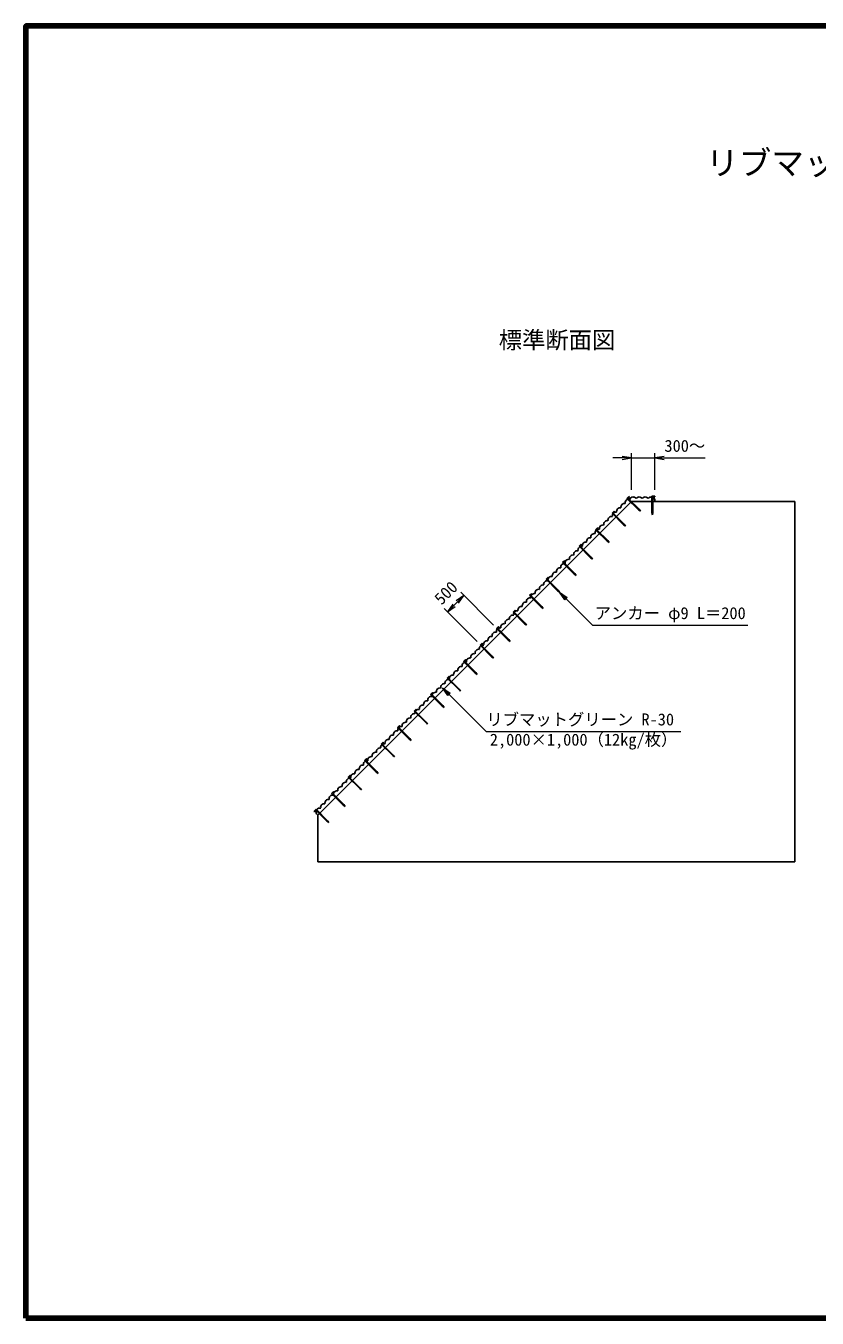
# Model space of a CAD drawing. Units: millimetres, scale not verified. Extents: x 690 to 40690, y 684 to 28809.
# Drawn here: x 690 to 17647, y 684 to 28384 of the extents above; entities that cross this region are included whole.
import ezdxf
from ezdxf.enums import TextEntityAlignment as Align

# ---------------------------------------------------------------- set-up
doc = ezdxf.new("R2010")
doc.units = ezdxf.units.MM
doc.header["$LTSCALE"] = 100
for name, color, linetype, lineweight in [('C-STR', 7, 'Continuous', 25), ('C-STR-DIM', 1, 'Continuous', 13), ('C-STR-HTXT', 1, 'Continuous', 13), ('C-TTL', 2, 'Continuous', 140)]:
    doc.layers.add(name, color=color, linetype=linetype, lineweight=lineweight)
doc.layers.add('C-TTL-TXT', color=3, linetype='Continuous')
doc.styles.add('ＭＳ ゴシック', font='')
doc.styles.get('ＭＳ ゴシック').set_extended_font_data('MS Gothic')

msp = doc.modelspace()

# ---------------------------------------------------------------- hatches: boundary and pattern name
at = {"layer": 'C-STR-HTXT'}
for points in [[(12128.4, 16247.8), (12292.2, 16133.1), (12243.1, 16084)], [(9621.9, 14197.2), (9785.7, 14082.5), (9736.6, 14033.4)]]:
    msp.add_hatch(color=256, dxfattribs=at).paths.add_polyline_path(points)

# ---------------------------------------------------------------- linework, layer by layer
at = {"layer": 'C-STR'}
for p, q in [((13570.9, 18256), (13613.3, 18298.4)), ((13626, 18285.7), (13596.3, 18256)), ((13613.3, 18298.4), (13626, 18285.7)), ((14167.4, 18285.7), (14092.4, 18285.7)), ((14107.4, 17953.7), (14107.4, 18303.7)), ((14107.4, 18303.7), (14167.4, 18303.7)), ((14125.4, 17953.7), (14125.4, 18285.7)), ((14167.4, 18303.7), (14167.4, 18285.7)), ((13667.4, 18185.7), (6949.9, 11468.2)), ((13818.3, 18008.5), (13571.2, 18255.7)), ((13831.1, 18021.2), (13596.3, 18256)), ((13667.4, 18185.7), (14167.4, 18185.7)), ((13860.1, 17979.5), (13818.3, 18008.5)), ((13860.1, 17979.5), (13831.1, 18021.2)), ((14167.4, 18185.7), (14167.4, 18225.7)), ((14167.4, 18185.7), (14167.4, 18225.7)), ((14167.4, 18185.7), (17167.4, 18185.7)), ((17167.4, 18185.7), (17167.4, 10468.2)), ((13253.4, 17938.5), (13295.8, 17980.9)), ((13500.8, 17691), (13253.4, 17938.5)), ((13308.5, 17968.2), (13278.8, 17938.5)), ((13513.6, 17703.7), (13278.8, 17938.5)), ((13295.8, 17980.9), (13308.5, 17968.2)), ((14116.4, 17903.7), (14107.4, 17953.7)), ((14116.4, 17903.7), (14125.4, 17953.7)), ((12899.8, 17584.9), (12942.2, 17627.4)), ((13147.3, 17337.4), (12899.8, 17584.9)), ((12955, 17614.6), (12925.3, 17584.9)), ((13160, 17350.2), (12925.3, 17584.9)), ((12942.2, 17627.4), (12955, 17614.6)), ((13542.6, 17662), (13500.8, 17691)), ((13542.6, 17662), (13513.6, 17703.7)), ((12546.3, 17231.4), (12588.7, 17273.8)), ((12793.7, 16983.9), (12546.3, 17231.4)), ((12601.4, 17261.1), (12571.7, 17231.4)), ((12806.5, 16996.6), (12571.7, 17231.4)), ((12588.7, 17273.8), (12601.4, 17261.1)), ((13189, 17308.5), (13147.3, 17337.4)), ((13189, 17308.5), (13160, 17350.2)), ((12192.7, 16877.8), (12235.1, 16920.3)), ((12247.9, 16907.5), (12218.2, 16877.8)), ((12235.1, 16920.3), (12247.9, 16907.5)), ((12835.5, 16954.9), (12793.7, 16983.9)), ((12835.5, 16954.9), (12806.5, 16996.6)), ((12440.2, 16630.3), (12192.7, 16877.8)), ((12452.9, 16643.1), (12218.2, 16877.8)), ((12481.9, 16601.3), (12440.2, 16630.3)), ((12481.9, 16601.3), (12452.9, 16643.1)), ((11839.1, 16524.3), (11881.6, 16566.7)), ((12086.6, 16276.8), (11839.1, 16524.3)), ((11894.3, 16554), (11864.6, 16524.3)), ((12099.4, 16289.5), (11864.6, 16524.3)), ((11881.6, 16566.7), (11894.3, 16554)), ((11485.6, 16170.7), (11528, 16213.1)), ((11733.1, 15923.2), (11485.6, 16170.7)), ((11540.7, 16200.4), (11511.1, 16170.7)), ((11745.8, 15936), (11511.1, 16170.7)), ((11528, 16213.1), (11540.7, 16200.4)), ((12128.4, 16247.8), (12086.6, 16276.8)), ((12128.4, 16247.8), (12099.4, 16289.5)), ((11132, 15817.2), (11174.5, 15859.6)), ((11379.5, 15569.7), (11132, 15817.2)), ((11187.2, 15846.9), (11157.5, 15817.2)), ((11392.3, 15582.4), (11157.5, 15817.2)), ((11174.5, 15859.6), (11187.2, 15846.9)), ((11774.8, 15894.2), (11733.1, 15923.2)), ((11774.8, 15894.2), (11745.8, 15936)), ((11421.2, 15540.7), (11379.5, 15569.7)), ((11421.2, 15540.7), (11392.3, 15582.4)), ((10778.5, 15463.6), (10820.9, 15506)), ((11026, 15216.1), (10778.5, 15463.6)), ((10833.6, 15493.3), (10803.9, 15463.6)), ((11038.7, 15228.9), (10803.9, 15463.6)), ((10820.9, 15506), (10833.6, 15493.3)), ((10424.9, 15110.1), (10467.4, 15152.5)), ((10672.4, 14862.6), (10424.9, 15110.1)), ((10480.1, 15139.8), (10450.4, 15110.1)), ((10685.2, 14875.3), (10450.4, 15110.1)), ((10467.4, 15152.5), (10480.1, 15139.8)), ((11067.7, 15187.1), (11026, 15216.1)), ((11067.7, 15187.1), (11038.7, 15228.9)), ((10071.4, 14756.5), (10113.8, 14798.9)), ((10318.9, 14509), (10071.4, 14756.5)), ((10126.5, 14786.2), (10096.8, 14756.5)), ((10331.6, 14521.7), (10096.8, 14756.5)), ((10113.8, 14798.9), (10126.5, 14786.2)), ((10714.1, 14833.6), (10672.4, 14862.6)), ((10714.1, 14833.6), (10685.2, 14875.3)), ((9717.8, 14403), (9760.3, 14445.4)), ((9773, 14432.6), (9743.3, 14403)), ((9760.3, 14445.4), (9773, 14432.6)), ((10360.6, 14480), (10318.9, 14509)), ((10360.6, 14480), (10331.6, 14521.7)), ((9965.3, 14155.5), (9717.8, 14403)), ((9978, 14168.2), (9743.3, 14403)), ((10007, 14126.5), (9965.3, 14155.5)), ((10007, 14126.5), (9978, 14168.2)), ((9364.3, 14049.4), (9406.7, 14091.8)), ((9611.8, 13801.9), (9364.3, 14049.4)), ((9419.4, 14079.1), (9389.7, 14049.4)), ((9624.5, 13814.6), (9389.7, 14049.4)), ((9406.7, 14091.8), (9419.4, 14079.1)), ((9010.7, 13695.8), (9053.1, 13738.3)), ((9258.2, 13448.4), (9010.7, 13695.8)), ((9065.9, 13725.5), (9036.2, 13695.8)), ((9270.9, 13461.1), (9036.2, 13695.8)), ((9053.1, 13738.3), (9065.9, 13725.5)), ((9653.5, 13772.9), (9611.8, 13801.9)), ((9653.5, 13772.9), (9624.5, 13814.6)), ((8657.2, 13342.3), (8699.6, 13384.7)), ((8904.7, 13094.8), (8657.2, 13342.3)), ((8712.3, 13372), (8682.6, 13342.3)), ((8917.4, 13107.5), (8682.6, 13342.3)), ((8699.6, 13384.7), (8712.3, 13372)), ((9299.9, 13419.4), (9258.2, 13448.4)), ((9299.9, 13419.4), (9270.9, 13461.1)), ((8303.6, 12988.7), (8346, 13031.2)), ((8346, 13031.2), (8358.8, 13018.4)), ((8946.4, 13065.8), (8904.7, 13094.8)), ((8946.4, 13065.8), (8917.4, 13107.5)), ((8551.1, 12741.3), (8303.6, 12988.7)), ((8358.8, 13018.4), (8329.1, 12988.7)), ((8563.8, 12754), (8329.1, 12988.7)), ((8592.8, 12712.3), (8563.8, 12754)), ((7950.1, 12635.2), (7992.5, 12677.6)), ((8197.5, 12387.7), (7950.1, 12635.2)), ((8005.2, 12664.9), (7975.5, 12635.2)), ((8210.3, 12400.4), (7975.5, 12635.2)), ((7992.5, 12677.6), (8005.2, 12664.9)), ((8592.8, 12712.3), (8551.1, 12741.3)), ((7596.5, 12281.6), (7638.9, 12324.1)), ((7844, 12034.1), (7596.5, 12281.6)), ((7651.7, 12311.3), (7622, 12281.6)), ((7856.7, 12046.9), (7622, 12281.6)), ((7638.9, 12324.1), (7651.7, 12311.3)), ((8239.3, 12358.7), (8197.5, 12387.7)), ((8239.3, 12358.7), (8210.3, 12400.4)), ((7243, 11928.1), (7285.4, 11970.5)), ((7490.4, 11680.6), (7243, 11928.1)), ((7298.1, 11957.8), (7268.4, 11928.1)), ((7503.2, 11693.3), (7268.4, 11928.1)), ((7285.4, 11970.5), (7298.1, 11957.8)), ((7885.7, 12005.2), (7844, 12034.1)), ((7885.7, 12005.2), (7856.7, 12046.9)), ((7532.2, 11651.6), (7490.4, 11680.6)), ((7532.2, 11651.6), (7503.2, 11693.3)), ((6908.9, 11594), (6866.5, 11551.6)), ((6866.5, 11551.6), (6879.2, 11538.9)), ((6879.2, 11538.9), (6908.9, 11568.6)), ((7156.4, 11346.5), (6908.9, 11594)), ((7143.7, 11333.8), (6908.9, 11568.6)), ((6949.9, 11468.2), (6921.6, 11496.4)), ((6949.9, 11468.2), (6921.6, 11496.4)), ((6949.9, 11468.2), (6949.9, 10468.2)), ((7185.4, 11304.8), (7143.7, 11333.8)), ((7185.4, 11304.8), (7156.4, 11346.5)), ((6949.9, 10468.2), (17167.4, 10468.2))]:
    msp.add_line(p, q, dxfattribs=at)
for centre, radius, start, end in [((13702.4, 18208.8), 76.9, 32.2714, 160.19659), ((13832.4, 18208.8), 76.9, 32.2714, 147.7286), ((13962.4, 18208.8), 76.9, 32.2714, 147.7286), ((14092.4, 18208.8), 76.9, 12.68038, 147.7286), ((13425.9, 17976.9), 76.9, 77.2714, 192.7286), ((13517.8, 18068.8), 76.9, 77.2714, 192.7286), ((13609.8, 18160.7), 76.9, 74.65732, 192.7286), ((13150.1, 17701.1), 76.9, 77.2714, 192.7286), ((13242.1, 17793), 76.9, 77.2714, 192.7286), ((13334, 17884.9), 76.9, 77.2714, 192.7286), ((12874.4, 17425.3), 76.9, 77.2714, 192.7286), ((12966.3, 17517.2), 76.9, 77.2714, 192.7286), ((13058.2, 17609.2), 76.9, 77.2714, 192.7286), ((12598.6, 17149.5), 76.9, 77.2714, 192.7286), ((12690.5, 17241.5), 76.9, 77.2714, 192.7286), ((12782.4, 17333.4), 76.9, 77.2714, 192.7286), ((12322.8, 16873.8), 76.9, 77.2714, 192.7286), ((12414.7, 16965.7), 76.9, 77.2714, 192.7286), ((12506.7, 17057.6), 76.9, 77.2714, 192.7286), ((12047.1, 16598), 76.9, 77.2714, 192.7286), ((12139, 16689.9), 76.9, 77.2714, 192.7286), ((12230.9, 16781.9), 76.9, 77.2714, 192.7286), ((11771.3, 16322.2), 76.9, 77.2714, 192.7286), ((11863.2, 16414.2), 76.9, 77.2714, 192.7286), ((11955.1, 16506.1), 76.9, 77.2714, 192.7286), ((11495.5, 16046.5), 76.9, 77.2714, 192.7286), ((11587.4, 16138.4), 76.9, 77.2714, 192.7286), ((11679.4, 16230.3), 76.9, 77.2714, 192.7286), ((11219.7, 15770.7), 76.9, 77.2714, 192.7286), ((11311.7, 15862.6), 76.9, 77.2714, 192.7286), ((11403.6, 15954.5), 76.9, 77.2714, 192.7286), ((10944, 15494.9), 76.9, 77.2714, 192.7286), ((11035.9, 15586.8), 76.9, 77.2714, 192.7286), ((11127.8, 15678.8), 76.9, 77.2714, 192.7286), ((10668.2, 15219.1), 76.9, 77.2714, 192.7286), ((10760.1, 15311.1), 76.9, 77.2714, 192.7286), ((10852, 15403), 76.9, 77.2714, 192.7286), ((10392.4, 14943.4), 76.9, 77.2714, 192.7286), ((10484.3, 15035.3), 76.9, 77.2714, 192.7286), ((10576.3, 15127.2), 76.9, 77.2714, 192.7286), ((10116.7, 14667.6), 76.9, 77.2714, 192.7286), ((10208.6, 14759.5), 76.9, 77.2714, 192.7286), ((10300.5, 14851.4), 76.9, 77.2714, 192.7286), ((9840.9, 14391.8), 76.9, 77.2714, 192.7286), ((9932.8, 14483.8), 76.9, 77.2714, 192.7286), ((10024.7, 14575.7), 76.9, 77.2714, 192.7286), ((9565.1, 14116.1), 76.9, 77.2714, 192.7286), ((9657, 14208), 76.9, 77.2714, 192.7286), ((9749, 14299.9), 76.9, 77.2714, 192.7286), ((9289.3, 13840.3), 76.9, 77.2714, 192.7286), ((9381.3, 13932.2), 76.9, 77.2714, 192.7286), ((9473.2, 14024.1), 76.9, 77.2714, 192.7286), ((9013.6, 13564.5), 76.9, 77.2714, 192.7286), ((9105.5, 13656.4), 76.9, 77.2714, 192.7286), ((9197.4, 13748.4), 76.9, 77.2714, 192.7286), ((8737.8, 13288.7), 76.9, 77.2714, 192.7286), ((8829.7, 13380.7), 76.9, 77.2714, 192.7286), ((8921.6, 13472.6), 76.9, 77.2714, 192.7286), ((8462, 13013), 76.9, 77.2714, 192.7286), ((8553.9, 13104.9), 76.9, 77.2714, 192.7286), ((8645.9, 13196.8), 76.9, 77.2714, 192.7286), ((8186.3, 12737.2), 76.9, 77.2714, 192.7286), ((8278.2, 12829.1), 76.9, 77.2714, 192.7286), ((8370.1, 12921), 76.9, 77.2714, 192.7286), ((7910.5, 12461.4), 76.9, 77.2714, 192.7286), ((8002.4, 12553.4), 76.9, 77.2714, 192.7286), ((8094.3, 12645.3), 76.9, 77.2714, 192.7286), ((7634.7, 12185.7), 76.9, 77.2714, 192.7286), ((7726.6, 12277.6), 76.9, 77.2714, 192.7286), ((7818.6, 12369.5), 76.9, 77.2714, 192.7286), ((7358.9, 11909.9), 76.9, 77.2714, 192.7286), ((7450.9, 12001.8), 76.9, 77.2714, 192.7286), ((7542.8, 12093.7), 76.9, 77.2714, 192.7286), ((7083.2, 11634.1), 76.9, 77.2714, 192.38639), ((7175.1, 11726), 76.9, 77.2714, 192.7286), ((7267, 11818), 76.9, 77.2714, 192.7286), ((6993.3, 11536.7), 82.2, 79.64815, 209.34426)]:
    msp.add_arc(centre, radius, start, end, dxfattribs=at)
at = {"layer": 'C-STR-DIM'}
for p, q in [((13667.4, 19122.9), (13267.4, 19122.9)), ((13667.4, 18435.7), (13667.4, 19222.9)), ((13667.4, 19122.9), (14167.4, 19122.9)), ((14167.4, 18435.7), (14167.4, 19222.9)), ((14167.4, 19122.9), (15249.6, 19122.9)), ((9725.4, 15822.4), (10078.9, 16175.9)), ((10714.1, 15540.7), (10008.2, 16246.6)), ((10360.6, 15187.1), (9654.7, 15893.1))]:
    msp.add_line(p, q, dxfattribs=at)
for points in [[(13467.4, 19089.5), (13667.4, 19122.9), (13467.4, 19156.2)], [(14367.4, 19156.2), (14167.4, 19122.9), (14367.4, 19089.5)], [(9961.1, 16010.9), (10078.9, 16175.9), (9913.9, 16058.1)], [(9843.2, 15987.3), (9725.4, 15822.4), (9890.4, 15940.2)]]:
    msp.add_lwpolyline(points, dxfattribs=at)
at = {"layer": 'C-STR-HTXT'}
for p, q in [((12128.4, 16247.8), (12835.5, 15540.7)), ((12835.5, 15540.7), (16160.5, 15540.7)), ((9621.9, 14197.2), (10557, 13262.2)), ((10557, 13262.2), (14727.7, 13262.2))]:
    msp.add_line(p, q, dxfattribs=at)
for points in [[(12128.4, 16247.8), (12292.2, 16133.1), (12243.1, 16084)], [(9621.9, 14197.2), (9785.7, 14082.5), (9736.6, 14033.4)]]:
    msp.add_lwpolyline(points, close=True, dxfattribs=at)
at = {"layer": 'C-TTL'}
msp.add_lwpolyline([(690.4, 684.1), (40690.4, 684.1), (40690.4, 28384.1), (690.4, 28384.1)], close=True, dxfattribs=at)

# ---------------------------------------------------------------- texts
at = {"layer": 'C-STR-DIM', "color": 7, "style": 'ＭＳ ゴシック'}
msp.add_text('300～', height=256.6, dxfattribs=at).set_placement((14812.1, 19382), align=Align.MIDDLE_CENTER)
msp.add_text('500', height=256.6, rotation=45, dxfattribs=at).set_placement((9691.1, 16230.5), align=Align.MIDDLE_CENTER)
at = {"layer": 'C-STR-HTXT', "color": 7, "style": 'ＭＳ ゴシック'}
for s, p in [('アンカー φ9 L＝200', (14498, 15590.7)), ('リブマットグリーン R-30', (12569.5, 13312.2))]:
    msp.add_text(s, height=256.6, dxfattribs=at).set_placement(p, align=Align.BOTTOM_CENTER)
msp.add_text('2,000×1,000（12㎏/枚）', height=256.6, dxfattribs=at).set_placement((12642.3, 13212.2), align=Align.TOP_CENTER)
at = {"layer": 'C-TTL-TXT', "style": 'ＭＳ ゴシック'}
msp.add_text('リブマットグリーン工 R-30 標準施工図', height=513.2, dxfattribs=at).set_placement((21562.8, 25704.4), align=Align.TOP_CENTER)
at = {"layer": 'C-TTL-TXT', "color": 7, "style": 'ＭＳ ゴシック'}
msp.add_text('標準断面図', height=366.6, dxfattribs=at).set_placement((10822.9, 21357.1), align=Align.BOTTOM_LEFT)

doc.saveas('drawing.dxf')
